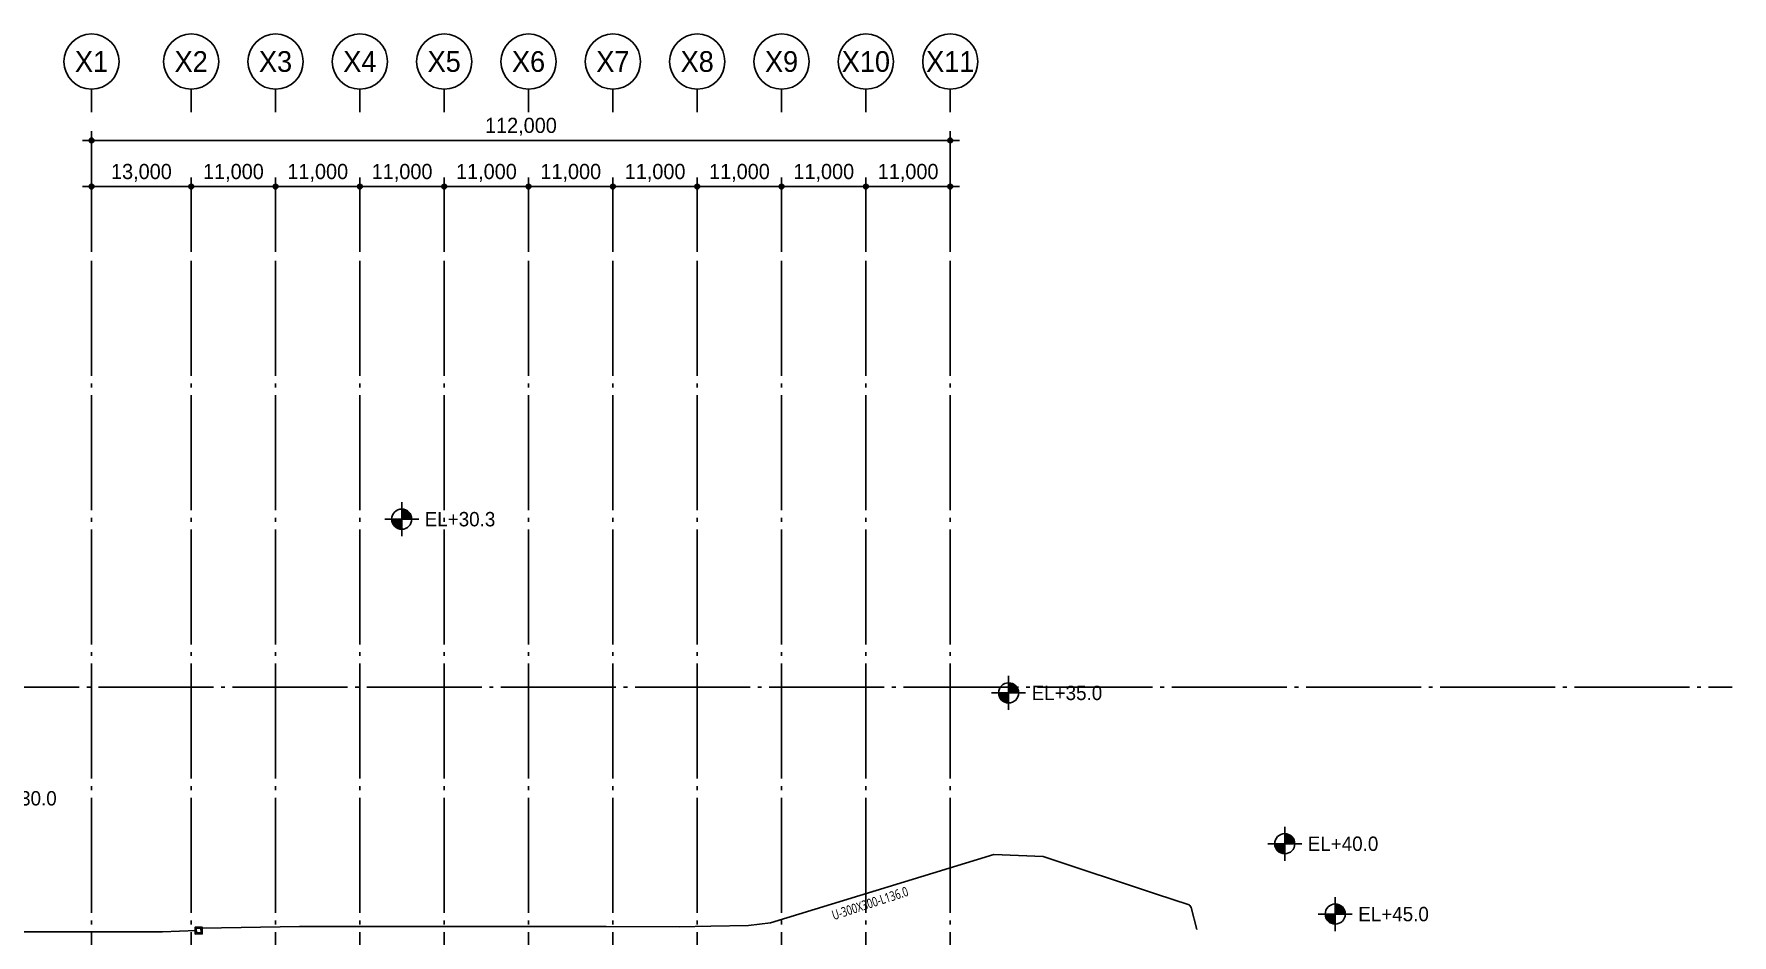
# Model space of a CAD drawing. Header units: millimetres. Extents: x 252222657 to 254795153, y 504225591 to 504550014.
# Drawn here: x 252415189 to 252636667, y 504429625 to 504547114 of the extents above; entities that cross this region are included whole.
import ezdxf
from ezdxf.enums import TextEntityAlignment as Align

# ---------------------------------------------------------------- set-up
doc = ezdxf.new("R2010")
doc.units = ezdxf.units.MM
doc.linetypes.add('CEN', pattern=[35, 30, -2, 1, -2])
for name, color, linetype in [('1-계획-우수관로', 3, 'Continuous'), ('1-계획-우수문자', 2, 'Continuous'), ('4A.TEC CEN', 1, 'CEN'), ('4A.TEC DIM', 7, 'Continuous'), ('4A.TEC TEXT 1', 3, 'Continuous'), ('4A.TEC TEXT 2', 3, 'Continuous'), ('4A.TEC 심볼', 7, 'Continuous')]:
    doc.layers.add(name, color=color, linetype=linetype)
doc.styles.add('GHS', font='malgun.ttf')
doc.styles.add('SAMOO', font='')
doc.styles.get("Standard").update_dxf_attribs({"font": ''})
doc.styles.add('나눔고딕', font='')
doc.styles.add('울릉도L', font='')
doc.styles.get('SAMOO').set_extended_font_data('Dotum')
doc.styles.get('Standard').set_extended_font_data('Dotum')
doc.styles.get('나눔고딕').set_extended_font_data('Dotum')
doc.styles.get('울릉도L').set_extended_font_data('Dotum')
doc.linetypes.add('CDU000R', pattern='A,0.9,[122,KHCLINE.shx,S=0.006,R=0,X=0,Y=0],-0.2,["U",Standard,S=0.2,R=180,X=0.3,Y=0.1],-0.25,-0.2', length=1.55)
doc.dimstyles.new('DIM_600(외부치수)', dxfattribs={"dimscale": 400, "dimtxt": 3.3, "dimasz": 1, "dimexe": 2, "dimexo": 2, "dimgap": 1, "dimtad": 1, "dimdec": 0, "dimdsep": 46, "dimlunit": 6, "dimtxsty": '나눔고딕', "dimblk1": 'DIMDOT', "dimblk2": 'DIMDOT', "dimsah": 1, "dimcen": 2.5, "dimdle": 1.5, "dimclrd": 8, "dimclre": 8, "dimclrt": 3, "dimadec": 0, "dimazin": 0, "dimtfac": 1, "dimtdec": 0, "dimtix": 1, "dimtmove": 2, "dimatfit": 3, "dimldrblk": 'DIMDOT', "dimfxl": 1, "dimtvp": 1, "dimtolj": 1, "dimtzin": 0, "dimarcsym": 0})

# ---------------------------------------------------------------- blocks, each defined once
blk = doc.blocks.new('DIMDOT')
at = {"color": 0}
blk.add_line((-2, 0), (2, 0), dxfattribs=at)
for radius in [0.5, 0.25]:
    blk.add_circle((0, 0), radius, dxfattribs=at)
blk = doc.blocks.new('*D118')
at = {"layer": '4A.TEC DIM', "color": 8, "lineweight": -2}
for p, q in [((252422702, 504518718), (252422702, 504534432)), ((252534702, 504518718), (252534702, 504534432)), ((252423302, 504533232), (252534102, 504533232))]:
    blk.add_line(p, q, dxfattribs=at)
at = {"layer": 'Defpoints', "color": 0}
for p in [(252534702, 504533232), (252422702, 504517518), (252534702, 504517518)]:
    blk.add_point(p, dxfattribs=at)
at = {"layer": '4A.TEC DIM', "color": 8, "lineweight": -2, "xscale": 600, "yscale": 600, "zscale": 600, "rotation": 180}
blk.add_blockref('DIMDOT', (252422702, 504533232), dxfattribs=at)
at = {"layer": '4A.TEC DIM', "color": 8, "lineweight": -2, "xscale": 600, "yscale": 600, "zscale": 600}
blk.add_blockref('DIMDOT', (252534702, 504533232), dxfattribs=at)
at = {"layer": '4A.TEC DIM', "color": 3, "insert": (252478702, 504535014), "char_height": 1980, "attachment_point": 5, "style": '나눔고딕'}
blk.add_mtext('\\A1;112,000', dxfattribs=at)
blk = doc.blocks.new('ccs122')
at = {"layer": '4A.TEC 심볼'}
blk.add_line((0, 8), (0, 3), dxfattribs=at)
blk.add_circle((0, 14), 6, dxfattribs=at)
at = {"layer": '4A.TEC TEXT 2', "color": 3, "style": 'GHS'}
blk.add_attdef('NO', text='', height=4.5, dxfattribs=at).set_placement((-0.01, 14.02), align=Align.MIDDLE_CENTER)
blk = doc.blocks.new('*D119')
at = {"layer": '4A.TEC DIM', "color": 8, "lineweight": -2}
for p, q in [((252523702, 504518718), (252523702, 504528416)), ((252534102, 504527216), (252524302, 504527216)), ((252534702, 504518718), (252534702, 504528416))]:
    blk.add_line(p, q, dxfattribs=at)
at = {"layer": 'Defpoints', "color": 0}
for p in [(252523702, 504527216), (252523702, 504517518), (252534702, 504517518)]:
    blk.add_point(p, dxfattribs=at)
at = {"layer": '4A.TEC DIM', "color": 8, "lineweight": -2, "xscale": 600, "yscale": 600, "zscale": 600, "rotation": 180}
blk.add_blockref('DIMDOT', (252523702, 504527216), dxfattribs=at)
at = {"layer": '4A.TEC DIM', "color": 8, "lineweight": -2, "xscale": 600, "yscale": 600, "zscale": 600}
blk.add_blockref('DIMDOT', (252534702, 504527216), dxfattribs=at)
at = {"layer": '4A.TEC DIM', "color": 3, "insert": (252529202, 504528998), "char_height": 1980, "attachment_point": 5, "style": '나눔고딕'}
blk.add_mtext('\\A1;11,000', dxfattribs=at)
blk = doc.blocks.new('*D128')
at = {"layer": '4A.TEC DIM', "color": 8, "lineweight": -2}
for p, q in [((252422702, 504518718), (252422702, 504528416)), ((252435102, 504527216), (252423302, 504527216)), ((252435702, 504518718), (252435702, 504528416))]:
    blk.add_line(p, q, dxfattribs=at)
at = {"layer": 'Defpoints', "color": 0}
for p in [(252422702, 504527216), (252422702, 504517518), (252435702, 504517518)]:
    blk.add_point(p, dxfattribs=at)
at = {"layer": '4A.TEC DIM', "color": 8, "lineweight": -2, "xscale": 600, "yscale": 600, "zscale": 600, "rotation": 180}
blk.add_blockref('DIMDOT', (252422702, 504527216), dxfattribs=at)
at = {"layer": '4A.TEC DIM', "color": 8, "lineweight": -2, "xscale": 600, "yscale": 600, "zscale": 600}
blk.add_blockref('DIMDOT', (252435702, 504527216), dxfattribs=at)
at = {"layer": '4A.TEC DIM', "color": 3, "insert": (252429202, 504528998), "char_height": 1980, "attachment_point": 5, "style": '나눔고딕'}
blk.add_mtext('\\A1;13,000', dxfattribs=at)
blk = doc.blocks.new('*D129')
at = {"layer": '4A.TEC DIM', "color": 8, "lineweight": -2}
for p, q in [((252435702, 504518718), (252435702, 504528416)), ((252446102, 504527216), (252436302, 504527216)), ((252446702, 504518718), (252446702, 504528416))]:
    blk.add_line(p, q, dxfattribs=at)
at = {"layer": 'Defpoints', "color": 0}
for p in [(252435702, 504527216), (252435702, 504517518), (252446702, 504517518)]:
    blk.add_point(p, dxfattribs=at)
at = {"layer": '4A.TEC DIM', "color": 8, "lineweight": -2, "xscale": 600, "yscale": 600, "zscale": 600, "rotation": 180}
blk.add_blockref('DIMDOT', (252435702, 504527216), dxfattribs=at)
at = {"layer": '4A.TEC DIM', "color": 8, "lineweight": -2, "xscale": 600, "yscale": 600, "zscale": 600}
blk.add_blockref('DIMDOT', (252446702, 504527216), dxfattribs=at)
at = {"layer": '4A.TEC DIM', "color": 3, "insert": (252441202, 504528998), "char_height": 1980, "attachment_point": 5, "style": '나눔고딕'}
blk.add_mtext('\\A1;11,000', dxfattribs=at)
blk = doc.blocks.new('*D130')
at = {"layer": '4A.TEC DIM', "color": 8, "lineweight": -2}
for p, q in [((252446702, 504518718), (252446702, 504528416)), ((252457102, 504527216), (252447302, 504527216)), ((252457702, 504518718), (252457702, 504528416))]:
    blk.add_line(p, q, dxfattribs=at)
at = {"layer": 'Defpoints', "color": 0}
for p in [(252446702, 504527216), (252446702, 504517518), (252457702, 504517518)]:
    blk.add_point(p, dxfattribs=at)
at = {"layer": '4A.TEC DIM', "color": 8, "lineweight": -2, "xscale": 600, "yscale": 600, "zscale": 600, "rotation": 180}
blk.add_blockref('DIMDOT', (252446702, 504527216), dxfattribs=at)
at = {"layer": '4A.TEC DIM', "color": 8, "lineweight": -2, "xscale": 600, "yscale": 600, "zscale": 600}
blk.add_blockref('DIMDOT', (252457702, 504527216), dxfattribs=at)
at = {"layer": '4A.TEC DIM', "color": 3, "insert": (252452202, 504528998), "char_height": 1980, "attachment_point": 5, "style": '나눔고딕'}
blk.add_mtext('\\A1;11,000', dxfattribs=at)
blk = doc.blocks.new('*D131')
at = {"layer": '4A.TEC DIM', "color": 8, "lineweight": -2}
for p, q in [((252457702, 504518718), (252457702, 504528416)), ((252468102, 504527216), (252458302, 504527216)), ((252468702, 504518718), (252468702, 504528416))]:
    blk.add_line(p, q, dxfattribs=at)
at = {"layer": 'Defpoints', "color": 0}
for p in [(252457702, 504527216), (252457702, 504517518), (252468702, 504517518)]:
    blk.add_point(p, dxfattribs=at)
at = {"layer": '4A.TEC DIM', "color": 8, "lineweight": -2, "xscale": 600, "yscale": 600, "zscale": 600, "rotation": 180}
blk.add_blockref('DIMDOT', (252457702, 504527216), dxfattribs=at)
at = {"layer": '4A.TEC DIM', "color": 8, "lineweight": -2, "xscale": 600, "yscale": 600, "zscale": 600}
blk.add_blockref('DIMDOT', (252468702, 504527216), dxfattribs=at)
at = {"layer": '4A.TEC DIM', "color": 3, "insert": (252463202, 504528998), "char_height": 1980, "attachment_point": 5, "style": '나눔고딕'}
blk.add_mtext('\\A1;11,000', dxfattribs=at)
blk = doc.blocks.new('*D132')
at = {"layer": '4A.TEC DIM', "color": 8, "lineweight": -2}
for p, q in [((252468702, 504518718), (252468702, 504528416)), ((252479102, 504527216), (252469302, 504527216)), ((252479702, 504518718), (252479702, 504528416))]:
    blk.add_line(p, q, dxfattribs=at)
at = {"layer": 'Defpoints', "color": 0}
for p in [(252468702, 504527216), (252468702, 504517518), (252479702, 504517518)]:
    blk.add_point(p, dxfattribs=at)
at = {"layer": '4A.TEC DIM', "color": 8, "lineweight": -2, "xscale": 600, "yscale": 600, "zscale": 600, "rotation": 180}
blk.add_blockref('DIMDOT', (252468702, 504527216), dxfattribs=at)
at = {"layer": '4A.TEC DIM', "color": 8, "lineweight": -2, "xscale": 600, "yscale": 600, "zscale": 600}
blk.add_blockref('DIMDOT', (252479702, 504527216), dxfattribs=at)
at = {"layer": '4A.TEC DIM', "color": 3, "insert": (252474202, 504528998), "char_height": 1980, "attachment_point": 5, "style": '나눔고딕'}
blk.add_mtext('\\A1;11,000', dxfattribs=at)
blk = doc.blocks.new('*D133')
at = {"layer": '4A.TEC DIM', "color": 8, "lineweight": -2}
for p, q in [((252479702, 504518718), (252479702, 504528416)), ((252490102, 504527216), (252480302, 504527216)), ((252490702, 504518718), (252490702, 504528416))]:
    blk.add_line(p, q, dxfattribs=at)
at = {"layer": 'Defpoints', "color": 0}
for p in [(252479702, 504527216), (252479702, 504517518), (252490702, 504517518)]:
    blk.add_point(p, dxfattribs=at)
at = {"layer": '4A.TEC DIM', "color": 8, "lineweight": -2, "xscale": 600, "yscale": 600, "zscale": 600, "rotation": 180}
blk.add_blockref('DIMDOT', (252479702, 504527216), dxfattribs=at)
at = {"layer": '4A.TEC DIM', "color": 8, "lineweight": -2, "xscale": 600, "yscale": 600, "zscale": 600}
blk.add_blockref('DIMDOT', (252490702, 504527216), dxfattribs=at)
at = {"layer": '4A.TEC DIM', "color": 3, "insert": (252485202, 504528998), "char_height": 1980, "attachment_point": 5, "style": '나눔고딕'}
blk.add_mtext('\\A1;11,000', dxfattribs=at)
blk = doc.blocks.new('*D134')
at = {"layer": '4A.TEC DIM', "color": 8, "lineweight": -2}
for p, q in [((252490702, 504518718), (252490702, 504528416)), ((252501102, 504527216), (252491302, 504527216)), ((252501702, 504518718), (252501702, 504528416))]:
    blk.add_line(p, q, dxfattribs=at)
at = {"layer": 'Defpoints', "color": 0}
for p in [(252490702, 504527216), (252490702, 504517518), (252501702, 504517518)]:
    blk.add_point(p, dxfattribs=at)
at = {"layer": '4A.TEC DIM', "color": 8, "lineweight": -2, "xscale": 600, "yscale": 600, "zscale": 600, "rotation": 180}
blk.add_blockref('DIMDOT', (252490702, 504527216), dxfattribs=at)
at = {"layer": '4A.TEC DIM', "color": 8, "lineweight": -2, "xscale": 600, "yscale": 600, "zscale": 600}
blk.add_blockref('DIMDOT', (252501702, 504527216), dxfattribs=at)
at = {"layer": '4A.TEC DIM', "color": 3, "insert": (252496202, 504528998), "char_height": 1980, "attachment_point": 5, "style": '나눔고딕'}
blk.add_mtext('\\A1;11,000', dxfattribs=at)
blk = doc.blocks.new('*D135')
at = {"layer": '4A.TEC DIM', "color": 8, "lineweight": -2}
for p, q in [((252501702, 504518718), (252501702, 504528416)), ((252512102, 504527216), (252502302, 504527216)), ((252512702, 504518718), (252512702, 504528416))]:
    blk.add_line(p, q, dxfattribs=at)
at = {"layer": 'Defpoints', "color": 0}
for p in [(252501702, 504527216), (252501702, 504517518), (252512702, 504517518)]:
    blk.add_point(p, dxfattribs=at)
at = {"layer": '4A.TEC DIM', "color": 8, "lineweight": -2, "xscale": 600, "yscale": 600, "zscale": 600, "rotation": 180}
blk.add_blockref('DIMDOT', (252501702, 504527216), dxfattribs=at)
at = {"layer": '4A.TEC DIM', "color": 8, "lineweight": -2, "xscale": 600, "yscale": 600, "zscale": 600}
blk.add_blockref('DIMDOT', (252512702, 504527216), dxfattribs=at)
at = {"layer": '4A.TEC DIM', "color": 3, "insert": (252507202, 504528998), "char_height": 1980, "attachment_point": 5, "style": '나눔고딕'}
blk.add_mtext('\\A1;11,000', dxfattribs=at)
blk = doc.blocks.new('*D136')
at = {"layer": '4A.TEC DIM', "color": 8, "lineweight": -2}
for p, q in [((252512702, 504518718), (252512702, 504528416)), ((252523102, 504527216), (252513302, 504527216)), ((252523702, 504518718), (252523702, 504528416))]:
    blk.add_line(p, q, dxfattribs=at)
at = {"layer": 'Defpoints', "color": 0}
for p in [(252512702, 504527216), (252512702, 504517518), (252523702, 504517518)]:
    blk.add_point(p, dxfattribs=at)
at = {"layer": '4A.TEC DIM', "color": 8, "lineweight": -2, "xscale": 600, "yscale": 600, "zscale": 600, "rotation": 180}
blk.add_blockref('DIMDOT', (252512702, 504527216), dxfattribs=at)
at = {"layer": '4A.TEC DIM', "color": 8, "lineweight": -2, "xscale": 600, "yscale": 600, "zscale": 600}
blk.add_blockref('DIMDOT', (252523702, 504527216), dxfattribs=at)
at = {"layer": '4A.TEC DIM', "color": 3, "insert": (252518202, 504528998), "char_height": 1980, "attachment_point": 5, "style": '나눔고딕'}
blk.add_mtext('\\A1;11,000', dxfattribs=at)
blk = doc.blocks.new('FL-LEVEL1')
at = {"layer": '4A.TEC 심볼', "linetype": 'ByBlock'}
h = blk.add_hatch(color=256, dxfattribs=at)
h.paths.add_polyline_path([(295, 175), (295, 0), (470, 0, 0.414214)])
h.paths.add_polyline_path([(295, 0), (120, 0, 0.414214), (295, -175)])
for p, q in [((0, 0), (590, 0)), ((295, -295), (295, 295))]:
    blk.add_line(p, q, dxfattribs=at)
blk.add_circle((295, 0), 175, dxfattribs=at)
at = {"layer": '4A.TEC TEXT 2', "color": 3, "linetype": 'ByBlock', "style": 'SAMOO'}
blk.add_attdef('FL', text='', height=250, dxfattribs=at).set_placement((695, 0), align=Align.MIDDLE_LEFT)

msp = doc.modelspace()

# ---------------------------------------------------------------- linework, layer by layer
at = {"linetype": 'Continuous', "elevation": 3333.33}
msp.add_lwpolyline([(252436369.07, 504430198.1), (252431951.21, 504430046.05)], dxfattribs=at)
at = {"layer": '1-계획-우수관로', "color": 0, "linetype": 'CDU000R', "ltscale": 3000, "elevation": 3333.33, "flags": 128}
msp.add_lwpolyline([(252566846.16, 504430355.93), (252566101.97, 504433202.26, 0.254308562), (252565709.62, 504433620.23), (252561618.96, 504434971.05), (252546806.51, 504439872.34), (252540392.68, 504440110.47), (252511258.07, 504431216.7), (252508380.72, 504430883.34), (252503488.59, 504430770.65), (252499322.85, 504430711.91), (252489833.89, 504430737.44), (252469826.87, 504430737.44), (252449826.44, 504430737.44), (252437111.68, 504430517.16)], format="xyb", dxfattribs=at)
msp.add_lwpolyline([(252431951.21, 504430046.05), (252393462.47, 504430037.44)], dxfattribs=at)
at = {"layer": '1-계획-우수관로', "color": 2, "linetype": 'Continuous', "ltscale": 3000, "elevation": 3333.33}
for points in [[(252436229.82, 504429744.66), (252437129.57, 504429766.09), (252437108.14, 504430665.83), (252436208.4, 504430644.4)], [(252436376.21, 504429898.19), (252436976.04, 504429912.47), (252436961.76, 504430512.3), (252436361.93, 504430498.02)]]:
    msp.add_lwpolyline(points, close=True, dxfattribs=at)
at = {"layer": '4A.TEC CEN', "color": 250, "ltscale": 500}
msp.add_line((252266099.96, 504461937.44, -1666.22), (252636666.54, 504461937.44, -7032.17), dxfattribs=at)
at = {"layer": '4A.TEC CEN', "color": 250, "ltscale": 500, "elevation": -6666.22}
for points in [[(252422702.12, 504517518.37), (252422702.12, 504244114.16)], [(252435702.12, 504517518.37), (252435702.12, 504244114.16)], [(252446702.12, 504517518.37), (252446702.12, 504244114.16)], [(252457702.12, 504517518.37), (252457702.12, 504244114.16)], [(252468702.12, 504517518.37), (252468702.12, 504244114.16)], [(252479702.12, 504517518.37), (252479702.12, 504244114.16)], [(252490702.12, 504517518.37), (252490702.12, 504244114.16)], [(252501702.12, 504517518.37), (252501702.12, 504244114.16)], [(252512702.12, 504517518.37), (252512702.12, 504244114.16)], [(252523702.12, 504517518.37), (252523702.12, 504244114.16)], [(252534702.12, 504517518.37), (252534702.12, 504244114.16)]]:
    msp.add_lwpolyline(points, dxfattribs=at)

# ---------------------------------------------------------------- block references
at = {"layer": '4A.TEC 심볼'}
ref = msp.add_blockref('ccs122', (252422702.12, 504535114.15, 3333.33), dxfattribs=dict(at, xscale=599.99999729962, yscale=599.99999729962, zscale=599.99999729962))
ref.add_attrib('NO', 'X1', dxfattribs={"layer": '0', "color": 3, "height": 2700, "style": '울릉도L'}).set_placement((252422698.42, 504543524.9, -2666.67), align=Align.MIDDLE_CENTER)
ref = msp.add_blockref('ccs122', (252435702.12, 504535114.15, 5333.24), dxfattribs=dict(at, xscale=599.99999729962, yscale=599.99999729962, zscale=599.99999729962))
ref.add_attrib('NO', 'X2', dxfattribs={"layer": '0', "color": 3, "height": 2700, "style": '울릉도L'}).set_placement((252435698.42, 504543524.9, -666.76), align=Align.MIDDLE_CENTER)
ref = msp.add_blockref('ccs122', (252446702.12, 504535114.15, 3333.33), dxfattribs=dict(at, xscale=599.99999729962, yscale=599.99999729962, zscale=599.99999729962))
ref.add_attrib('NO', 'X3', dxfattribs={"layer": '0', "color": 3, "height": 2700, "style": '울릉도L'}).set_placement((252446698.42, 504543524.9, -2666.67), align=Align.MIDDLE_CENTER)
ref = msp.add_blockref('ccs122', (252457702.12, 504535114.15, 5333.24), dxfattribs=dict(at, xscale=599.99999729962, yscale=599.99999729962, zscale=599.99999729962))
ref.add_attrib('NO', 'X4', dxfattribs={"layer": '0', "color": 3, "height": 2700, "style": '울릉도L'}).set_placement((252457698.42, 504543524.9, -666.76), align=Align.MIDDLE_CENTER)
ref = msp.add_blockref('ccs122', (252468702.12, 504535114.15, 5333.24), dxfattribs=dict(at, xscale=599.99999729962, yscale=599.99999729962, zscale=599.99999729962))
ref.add_attrib('NO', 'X5', dxfattribs={"layer": '0', "color": 3, "height": 2700, "style": '울릉도L'}).set_placement((252468698.42, 504543524.9, -666.76), align=Align.MIDDLE_CENTER)
ref = msp.add_blockref('ccs122', (252479702.12, 504535114.15, 5333.24), dxfattribs=dict(at, xscale=599.99999729962, yscale=599.99999729962, zscale=599.99999729962))
ref.add_attrib('NO', 'X6', dxfattribs={"layer": '0', "color": 3, "height": 2700, "style": '울릉도L'}).set_placement((252479698.42, 504543524.9, -666.76), align=Align.MIDDLE_CENTER)
ref = msp.add_blockref('ccs122', (252490702.12, 504535114.16, 5333.24), dxfattribs=dict(at, xscale=599.99999729962, yscale=599.99999729962, zscale=599.99999729962))
ref.add_attrib('NO', 'X7', dxfattribs={"layer": '0', "color": 3, "height": 2700, "style": '울릉도L'}).set_placement((252490698.42, 504543524.91, -666.76), align=Align.MIDDLE_CENTER)
ref = msp.add_blockref('ccs122', (252501702.12, 504535114.16, 5333.24), dxfattribs=dict(at, xscale=599.99999729962, yscale=599.99999729962, zscale=599.99999729962))
ref.add_attrib('NO', 'X8', dxfattribs={"layer": '0', "color": 3, "height": 2700, "style": '울릉도L'}).set_placement((252501698.42, 504543524.91, -666.76), align=Align.MIDDLE_CENTER)
ref = msp.add_blockref('ccs122', (252512702.12, 504535114.16, 5333.24), dxfattribs=dict(at, xscale=599.99999729962, yscale=599.99999729962, zscale=599.99999729962))
ref.add_attrib('NO', 'X9', dxfattribs={"layer": '0', "color": 3, "height": 2700, "style": '울릉도L'}).set_placement((252512698.42, 504543524.91, -666.76), align=Align.MIDDLE_CENTER)
ref = msp.add_blockref('ccs122', (252523702.12, 504535114.15, 3333.33), dxfattribs=dict(at, xscale=599.99999729962, yscale=599.99999729962, zscale=599.99999729962))
ref.add_attrib('NO', 'X10', dxfattribs={"layer": '0', "color": 3, "height": 2700, "style": '울릉도L'}).set_placement((252523698.42, 504543524.89, -2666.67), align=Align.MIDDLE_CENTER)
ref = msp.add_blockref('ccs122', (252534702.12, 504535114.15, 5333.24), dxfattribs=dict(at, xscale=599.99999729962, yscale=599.99999729962, zscale=599.99999729962))
ref.add_attrib('NO', 'X11', dxfattribs={"layer": '0', "color": 3, "height": 2700, "style": '울릉도L'}).set_placement((252534698.42, 504543524.9, -666.76), align=Align.MIDDLE_CENTER)
at = {"layer": '4A.TEC 심볼', "color": 3, "linetype": 'ByBlock'}
ref = msp.add_blockref('FL-LEVEL1', (252460942.59, 504483849.61, 33633.33), dxfattribs=dict(at, xscale=7.500000000000486, yscale=7.500000000000486, zscale=7.500000000000486))
ref.add_attrib('FL', 'EL+30.3', dxfattribs={"layer": '4A.TEC TEXT 1', "color": 3, "linetype": 'ByBlock', "height": 1875, "style": 'SAMOO'}).set_placement((252466155.09, 504483849.61, 33633.33), align=Align.MIDDLE_LEFT)
ref = msp.add_blockref('FL-LEVEL1', (252540100.67, 504461194.83, 38333.33), dxfattribs=dict(at, xscale=7.500000000000486, yscale=7.500000000000486, zscale=7.500000000000486))
ref.add_attrib('FL', 'EL+35.0', dxfattribs={"layer": '4A.TEC TEXT 1', "color": 3, "linetype": 'ByBlock', "height": 1875, "style": 'SAMOO'}).set_placement((252545313.17, 504461194.83, 38333.33), align=Align.MIDDLE_LEFT)
ref = msp.add_blockref('FL-LEVEL1', (252403737.75, 504447454.2, 33333.33), dxfattribs=dict(at, xscale=7.500000000000486, yscale=7.500000000000486, zscale=7.500000000000486))
ref.add_attrib('FL', 'EL+30.0', dxfattribs={"layer": '4A.TEC TEXT 1', "color": 3, "linetype": 'ByBlock', "height": 1875, "style": 'SAMOO'}).set_placement((252408950.25, 504447454.2, 33333.33), align=Align.MIDDLE_LEFT)
ref = msp.add_blockref('FL-LEVEL1', (252576114.97, 504441531.79, 38333.33), dxfattribs=dict(at, xscale=7.500000000000486, yscale=7.500000000000486, zscale=7.500000000000486))
ref.add_attrib('FL', 'EL+40.0', dxfattribs={"layer": '4A.TEC TEXT 1', "color": 3, "linetype": 'ByBlock', "height": 1875, "style": 'SAMOO'}).set_placement((252581327.47, 504441531.79, 38333.33), align=Align.MIDDLE_LEFT)
ref = msp.add_blockref('FL-LEVEL1', (252582701.81, 504432359.34, 48333.33), dxfattribs=dict(at, xscale=7.500000000000486, yscale=7.500000000000486, zscale=7.500000000000486))
ref.add_attrib('FL', 'EL+45.0', dxfattribs={"layer": '4A.TEC TEXT 1', "color": 3, "linetype": 'ByBlock', "height": 1875, "style": 'SAMOO'}).set_placement((252587914.31, 504432359.34, 48333.33), align=Align.MIDDLE_LEFT)

# ---------------------------------------------------------------- texts
at = {"layer": '1-계획-우수문자', "color": 2, "style": 'GHS', "width": 0.75}
msp.add_text('U-300X300-L136.0', height=1250, rotation=18.1002507, dxfattribs=at).set_placement((252519509.86, 504431563.84, 3333.33))

# ---------------------------------------------------------------- dimensions: what is measured, and where the dimension line sits
at = {"layer": '4A.TEC DIM'}
for base, p1, p2, picture, middle in [((252534702.12, 504533231.53, 3333.33), (252422702.12, 504517518.37, 3333.33), (252534702.12, 504517518.37, 3333.33), '*D118', (252478702.12, 504535013.62, 3333.33)), ((252422702.12, 504527216.26, 3333.33), (252435702.12, 504517518.37, 3333.33), (252422702.12, 504517518.37, 3333.33), '*D128', (252429202.12, 504528998.35, 3333.33)), ((252435702.12, 504527216.26, 3333.33), (252446702.12, 504517518.37, 3333.33), (252435702.12, 504517518.37, 3333.33), '*D129', (252441202.12, 504528998.35, 3333.33)), ((252446702.12, 504527216.26, 3333.33), (252457702.12, 504517518.37, 3333.33), (252446702.12, 504517518.37, 3333.33), '*D130', (252452202.12, 504528998.35, 3333.33)), ((252457702.12, 504527216.26, 3333.33), (252468702.12, 504517518.37, 3333.33), (252457702.12, 504517518.37, 3333.33), '*D131', (252463202.12, 504528998.35, 3333.33)), ((252468702.12, 504527216.26, 3333.33), (252479702.12, 504517518.37, 3333.33), (252468702.12, 504517518.37, 3333.33), '*D132', (252474202.12, 504528998.35, 3333.33)), ((252479702.12, 504527216.26, 3333.33), (252490702.12, 504517518.37, 3333.33), (252479702.12, 504517518.37, 3333.33), '*D133', (252485202.12, 504528998.35, 3333.33)), ((252490702.12, 504527216.26, 3333.33), (252501702.12, 504517518.37, 3333.33), (252490702.12, 504517518.37, 3333.33), '*D134', (252496202.12, 504528998.35, 3333.33)), ((252501702.12, 504527216.26, 3333.33), (252512702.12, 504517518.37, 3333.33), (252501702.12, 504517518.37, 3333.33), '*D135', (252507202.12, 504528998.35, 3333.33)), ((252512702.12, 504527216.26, 3333.33), (252523702.12, 504517518.37, 3333.33), (252512702.12, 504517518.37, 3333.33), '*D136', (252518202.12, 504528998.35, 3333.33)), ((252523702.12, 504527216.26, 3333.33), (252534702.12, 504517518.37, 3333.33), (252523702.12, 504517518.37, 3333.33), '*D119', (252529202.12, 504528998.35, 3333.33))]:
    dim = msp.add_linear_dim(base=base, p1=p1, p2=p2, dimstyle='DIM_600(외부치수)', override={"dimscale": 600, "dimdec": 1, "dimblk1": 'DIMDOT', "dimblk2": 'DIMDOT'}, dxfattribs=at)
    dim.commit()
    dim.dimension.update_dxf_attribs({"geometry": picture, "text_midpoint": middle})

doc.saveas('drawing.dxf')
